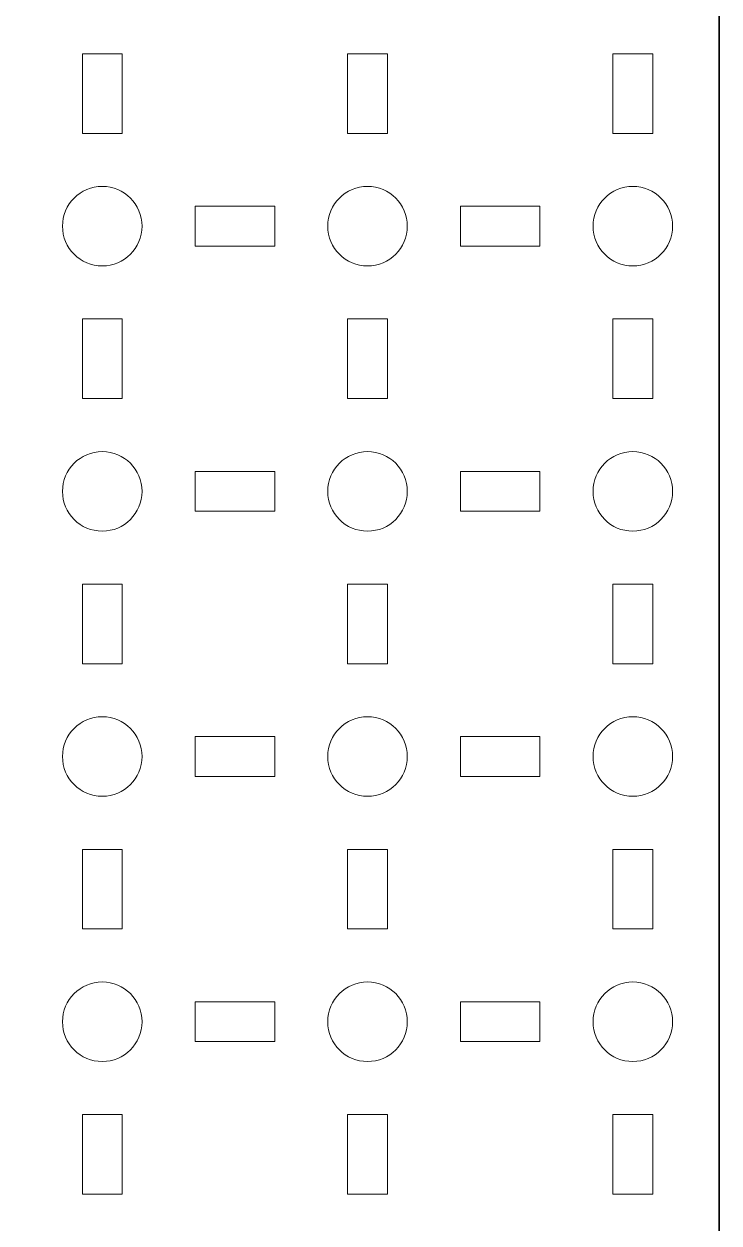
# Model space of a CAD drawing. Header units: centimetres. Extents: x -40 to 171, y -20 to 141.
# Drawn here: x 12.91 to 18.15, y 63.63 to 72.68 of the extents above; entities that cross this region are included whole.
import ezdxf

# ---------------------------------------------------------------- set-up
doc = ezdxf.new("R2010")
doc.units = ezdxf.units.CM
doc.header["$MEASUREMENT"] = 0
doc.layers.add('Layer 1', color=7, linetype='Continuous')

msp = doc.modelspace()

# ---------------------------------------------------------------- linework, layer by layer
at = {"layer": 'Layer 1', "color": 250, "lineweight": 35}
msp.add_open_spline([(17.65, 54.5), (17.65, 54.5), (-0.65, 54.5), (-0.65, 54.5), (-0.65, 54.5), (-0.92609, 54.5), (-1.15, 54.72391), (-1.15, 55), (-1.15, 55), (-1.15, 55), (-1.15, 81.3), (-1.15, 81.3), (-1.15, 81.3), (-1.15, 81.57609), (-0.92609, 81.8), (-0.65, 81.8), (-0.65, 81.8), (-0.65, 81.8), (17.65, 81.8), (17.65, 81.8), (17.65, 81.8), (17.92609, 81.8), (18.15, 81.57609), (18.15, 81.3), (18.15, 81.3), (18.15, 81.3), (18.15, 55), (18.15, 55), (18.15, 55), (18.15, 54.72391), (17.92609, 54.5), (17.65, 54.5)], degree=3, knots=[0, 0, 0, 0, 0.125, 0.125, 0.125, 0.125, 0.25, 0.25, 0.25, 0.25, 0.375, 0.375, 0.375, 0.375, 0.5, 0.5, 0.5, 0.5, 0.625, 0.625, 0.625, 0.625, 0.75, 0.75, 0.75, 0.75, 0.875, 0.875, 0.875, 0.875, 1, 1, 1, 1], dxfattribs=at)
at = {"layer": 'Layer 1', "color": 250, "lineweight": 20}
for points in [[(13.35, 71.85), (13.35, 71.85), (13.35, 72.45), (13.35, 72.45), (13.35, 72.45), (13.35, 72.45), (13.65, 72.45), (13.65, 72.45), (13.65, 72.45), (13.65, 72.45), (13.65, 71.85), (13.65, 71.85), (13.65, 71.85), (13.65, 71.85), (13.35, 71.85), (13.35, 71.85)], [(15.35, 71.85), (15.35, 71.85), (15.35, 72.45), (15.35, 72.45), (15.35, 72.45), (15.35, 72.45), (15.65, 72.45), (15.65, 72.45), (15.65, 72.45), (15.65, 72.45), (15.65, 71.85), (15.65, 71.85), (15.65, 71.85), (15.65, 71.85), (15.35, 71.85), (15.35, 71.85)], [(17.35, 71.85), (17.35, 71.85), (17.35, 72.45), (17.35, 72.45), (17.35, 72.45), (17.35, 72.45), (17.65, 72.45), (17.65, 72.45), (17.65, 72.45), (17.65, 72.45), (17.65, 71.85), (17.65, 71.85), (17.65, 71.85), (17.65, 71.85), (17.35, 71.85), (17.35, 71.85)], [(13.2, 71.15), (13.2, 71.31566), (13.33434, 71.45), (13.5, 71.45), (13.5, 71.45), (13.66566, 71.45), (13.8, 71.31566), (13.8, 71.15), (13.8, 71.15), (13.8, 70.98434), (13.66566, 70.85), (13.5, 70.85), (13.5, 70.85), (13.33434, 70.85), (13.2, 70.98434), (13.2, 71.15)], [(15.2, 71.15), (15.2, 71.31566), (15.33434, 71.45), (15.5, 71.45), (15.5, 71.45), (15.66566, 71.45), (15.8, 71.31566), (15.8, 71.15), (15.8, 71.15), (15.8, 70.98434), (15.66566, 70.85), (15.5, 70.85), (15.5, 70.85), (15.33434, 70.85), (15.2, 70.98434), (15.2, 71.15)], [(17.2, 71.15), (17.2, 71.31566), (17.33434, 71.45), (17.5, 71.45), (17.5, 71.45), (17.66566, 71.45), (17.8, 71.31566), (17.8, 71.15), (17.8, 71.15), (17.8, 70.98434), (17.66566, 70.85), (17.5, 70.85), (17.5, 70.85), (17.33434, 70.85), (17.2, 70.98434), (17.2, 71.15)], [(14.2, 71), (14.2, 71), (14.2, 71.3), (14.2, 71.3), (14.2, 71.3), (14.2, 71.3), (14.8, 71.3), (14.8, 71.3), (14.8, 71.3), (14.8, 71.3), (14.8, 71), (14.8, 71), (14.8, 71), (14.8, 71), (14.2, 71), (14.2, 71)], [(16.2, 71), (16.2, 71), (16.2, 71.3), (16.2, 71.3), (16.2, 71.3), (16.2, 71.3), (16.8, 71.3), (16.8, 71.3), (16.8, 71.3), (16.8, 71.3), (16.8, 71), (16.8, 71), (16.8, 71), (16.8, 71), (16.2, 71), (16.2, 71)], [(13.35, 69.85), (13.35, 69.85), (13.35, 70.45), (13.35, 70.45), (13.35, 70.45), (13.35, 70.45), (13.65, 70.45), (13.65, 70.45), (13.65, 70.45), (13.65, 70.45), (13.65, 69.85), (13.65, 69.85), (13.65, 69.85), (13.65, 69.85), (13.35, 69.85), (13.35, 69.85)], [(15.35, 69.85), (15.35, 69.85), (15.35, 70.45), (15.35, 70.45), (15.35, 70.45), (15.35, 70.45), (15.65, 70.45), (15.65, 70.45), (15.65, 70.45), (15.65, 70.45), (15.65, 69.85), (15.65, 69.85), (15.65, 69.85), (15.65, 69.85), (15.35, 69.85), (15.35, 69.85)], [(17.35, 69.85), (17.35, 69.85), (17.35, 70.45), (17.35, 70.45), (17.35, 70.45), (17.35, 70.45), (17.65, 70.45), (17.65, 70.45), (17.65, 70.45), (17.65, 70.45), (17.65, 69.85), (17.65, 69.85), (17.65, 69.85), (17.65, 69.85), (17.35, 69.85), (17.35, 69.85)], [(13.2, 69.15), (13.2, 69.31566), (13.33434, 69.45), (13.5, 69.45), (13.5, 69.45), (13.66566, 69.45), (13.8, 69.31566), (13.8, 69.15), (13.8, 69.15), (13.8, 68.98434), (13.66566, 68.85), (13.5, 68.85), (13.5, 68.85), (13.33434, 68.85), (13.2, 68.98434), (13.2, 69.15)], [(15.2, 69.15), (15.2, 69.31566), (15.33434, 69.45), (15.5, 69.45), (15.5, 69.45), (15.66566, 69.45), (15.8, 69.31566), (15.8, 69.15), (15.8, 69.15), (15.8, 68.98434), (15.66566, 68.85), (15.5, 68.85), (15.5, 68.85), (15.33434, 68.85), (15.2, 68.98434), (15.2, 69.15)], [(17.2, 69.15), (17.2, 69.31566), (17.33434, 69.45), (17.5, 69.45), (17.5, 69.45), (17.66566, 69.45), (17.8, 69.31566), (17.8, 69.15), (17.8, 69.15), (17.8, 68.98434), (17.66566, 68.85), (17.5, 68.85), (17.5, 68.85), (17.33434, 68.85), (17.2, 68.98434), (17.2, 69.15)], [(14.2, 69), (14.2, 69), (14.2, 69.3), (14.2, 69.3), (14.2, 69.3), (14.2, 69.3), (14.8, 69.3), (14.8, 69.3), (14.8, 69.3), (14.8, 69.3), (14.8, 69), (14.8, 69), (14.8, 69), (14.8, 69), (14.2, 69), (14.2, 69)], [(16.2, 69), (16.2, 69), (16.2, 69.3), (16.2, 69.3), (16.2, 69.3), (16.2, 69.3), (16.8, 69.3), (16.8, 69.3), (16.8, 69.3), (16.8, 69.3), (16.8, 69), (16.8, 69), (16.8, 69), (16.8, 69), (16.2, 69), (16.2, 69)], [(13.35, 67.85), (13.35, 67.85), (13.35, 68.45), (13.35, 68.45), (13.35, 68.45), (13.35, 68.45), (13.65, 68.45), (13.65, 68.45), (13.65, 68.45), (13.65, 68.45), (13.65, 67.85), (13.65, 67.85), (13.65, 67.85), (13.65, 67.85), (13.35, 67.85), (13.35, 67.85)], [(15.35, 67.85), (15.35, 67.85), (15.35, 68.45), (15.35, 68.45), (15.35, 68.45), (15.35, 68.45), (15.65, 68.45), (15.65, 68.45), (15.65, 68.45), (15.65, 68.45), (15.65, 67.85), (15.65, 67.85), (15.65, 67.85), (15.65, 67.85), (15.35, 67.85), (15.35, 67.85)], [(17.35, 67.85), (17.35, 67.85), (17.35, 68.45), (17.35, 68.45), (17.35, 68.45), (17.35, 68.45), (17.65, 68.45), (17.65, 68.45), (17.65, 68.45), (17.65, 68.45), (17.65, 67.85), (17.65, 67.85), (17.65, 67.85), (17.65, 67.85), (17.35, 67.85), (17.35, 67.85)], [(13.2, 67.15), (13.2, 67.31566), (13.33434, 67.45), (13.5, 67.45), (13.5, 67.45), (13.66566, 67.45), (13.8, 67.31566), (13.8, 67.15), (13.8, 67.15), (13.8, 66.98434), (13.66566, 66.85), (13.5, 66.85), (13.5, 66.85), (13.33434, 66.85), (13.2, 66.98434), (13.2, 67.15)], [(15.2, 67.15), (15.2, 67.31566), (15.33434, 67.45), (15.5, 67.45), (15.5, 67.45), (15.66566, 67.45), (15.8, 67.31566), (15.8, 67.15), (15.8, 67.15), (15.8, 66.98434), (15.66566, 66.85), (15.5, 66.85), (15.5, 66.85), (15.33434, 66.85), (15.2, 66.98434), (15.2, 67.15)], [(17.2, 67.15), (17.2, 67.31566), (17.33434, 67.45), (17.5, 67.45), (17.5, 67.45), (17.66566, 67.45), (17.8, 67.31566), (17.8, 67.15), (17.8, 67.15), (17.8, 66.98434), (17.66566, 66.85), (17.5, 66.85), (17.5, 66.85), (17.33434, 66.85), (17.2, 66.98434), (17.2, 67.15)], [(14.2, 67), (14.2, 67), (14.2, 67.3), (14.2, 67.3), (14.2, 67.3), (14.2, 67.3), (14.8, 67.3), (14.8, 67.3), (14.8, 67.3), (14.8, 67.3), (14.8, 67), (14.8, 67), (14.8, 67), (14.8, 67), (14.2, 67), (14.2, 67)], [(16.2, 67), (16.2, 67), (16.2, 67.3), (16.2, 67.3), (16.2, 67.3), (16.2, 67.3), (16.8, 67.3), (16.8, 67.3), (16.8, 67.3), (16.8, 67.3), (16.8, 67), (16.8, 67), (16.8, 67), (16.8, 67), (16.2, 67), (16.2, 67)], [(13.35, 65.85), (13.35, 65.85), (13.35, 66.45), (13.35, 66.45), (13.35, 66.45), (13.35, 66.45), (13.65, 66.45), (13.65, 66.45), (13.65, 66.45), (13.65, 66.45), (13.65, 65.85), (13.65, 65.85), (13.65, 65.85), (13.65, 65.85), (13.35, 65.85), (13.35, 65.85)], [(15.35, 65.85), (15.35, 65.85), (15.35, 66.45), (15.35, 66.45), (15.35, 66.45), (15.35, 66.45), (15.65, 66.45), (15.65, 66.45), (15.65, 66.45), (15.65, 66.45), (15.65, 65.85), (15.65, 65.85), (15.65, 65.85), (15.65, 65.85), (15.35, 65.85), (15.35, 65.85)], [(17.35, 65.85), (17.35, 65.85), (17.35, 66.45), (17.35, 66.45), (17.35, 66.45), (17.35, 66.45), (17.65, 66.45), (17.65, 66.45), (17.65, 66.45), (17.65, 66.45), (17.65, 65.85), (17.65, 65.85), (17.65, 65.85), (17.65, 65.85), (17.35, 65.85), (17.35, 65.85)], [(13.2, 65.15), (13.2, 65.31566), (13.33434, 65.45), (13.5, 65.45), (13.5, 65.45), (13.66566, 65.45), (13.8, 65.31566), (13.8, 65.15), (13.8, 65.15), (13.8, 64.98434), (13.66566, 64.85), (13.5, 64.85), (13.5, 64.85), (13.33434, 64.85), (13.2, 64.98434), (13.2, 65.15)], [(15.2, 65.15), (15.2, 65.31566), (15.33434, 65.45), (15.5, 65.45), (15.5, 65.45), (15.66566, 65.45), (15.8, 65.31566), (15.8, 65.15), (15.8, 65.15), (15.8, 64.98434), (15.66566, 64.85), (15.5, 64.85), (15.5, 64.85), (15.33434, 64.85), (15.2, 64.98434), (15.2, 65.15)], [(17.2, 65.15), (17.2, 65.31566), (17.33434, 65.45), (17.5, 65.45), (17.5, 65.45), (17.66566, 65.45), (17.8, 65.31566), (17.8, 65.15), (17.8, 65.15), (17.8, 64.98434), (17.66566, 64.85), (17.5, 64.85), (17.5, 64.85), (17.33434, 64.85), (17.2, 64.98434), (17.2, 65.15)], [(14.2, 65), (14.2, 65), (14.2, 65.3), (14.2, 65.3), (14.2, 65.3), (14.2, 65.3), (14.8, 65.3), (14.8, 65.3), (14.8, 65.3), (14.8, 65.3), (14.8, 65), (14.8, 65), (14.8, 65), (14.8, 65), (14.2, 65), (14.2, 65)], [(16.2, 65), (16.2, 65), (16.2, 65.3), (16.2, 65.3), (16.2, 65.3), (16.2, 65.3), (16.8, 65.3), (16.8, 65.3), (16.8, 65.3), (16.8, 65.3), (16.8, 65), (16.8, 65), (16.8, 65), (16.8, 65), (16.2, 65), (16.2, 65)], [(13.35, 63.85), (13.35, 63.85), (13.35, 64.45), (13.35, 64.45), (13.35, 64.45), (13.35, 64.45), (13.65, 64.45), (13.65, 64.45), (13.65, 64.45), (13.65, 64.45), (13.65, 63.85), (13.65, 63.85), (13.65, 63.85), (13.65, 63.85), (13.35, 63.85), (13.35, 63.85)], [(15.35, 63.85), (15.35, 63.85), (15.35, 64.45), (15.35, 64.45), (15.35, 64.45), (15.35, 64.45), (15.65, 64.45), (15.65, 64.45), (15.65, 64.45), (15.65, 64.45), (15.65, 63.85), (15.65, 63.85), (15.65, 63.85), (15.65, 63.85), (15.35, 63.85), (15.35, 63.85)], [(17.35, 63.85), (17.35, 63.85), (17.35, 64.45), (17.35, 64.45), (17.35, 64.45), (17.35, 64.45), (17.65, 64.45), (17.65, 64.45), (17.65, 64.45), (17.65, 64.45), (17.65, 63.85), (17.65, 63.85), (17.65, 63.85), (17.65, 63.85), (17.35, 63.85), (17.35, 63.85)]]:
    msp.add_open_spline(points, degree=3, knots=[0, 0, 0, 0, 0.25, 0.25, 0.25, 0.25, 0.5, 0.5, 0.5, 0.5, 0.75, 0.75, 0.75, 0.75, 1, 1, 1, 1], dxfattribs=at)

doc.saveas('drawing.dxf')
